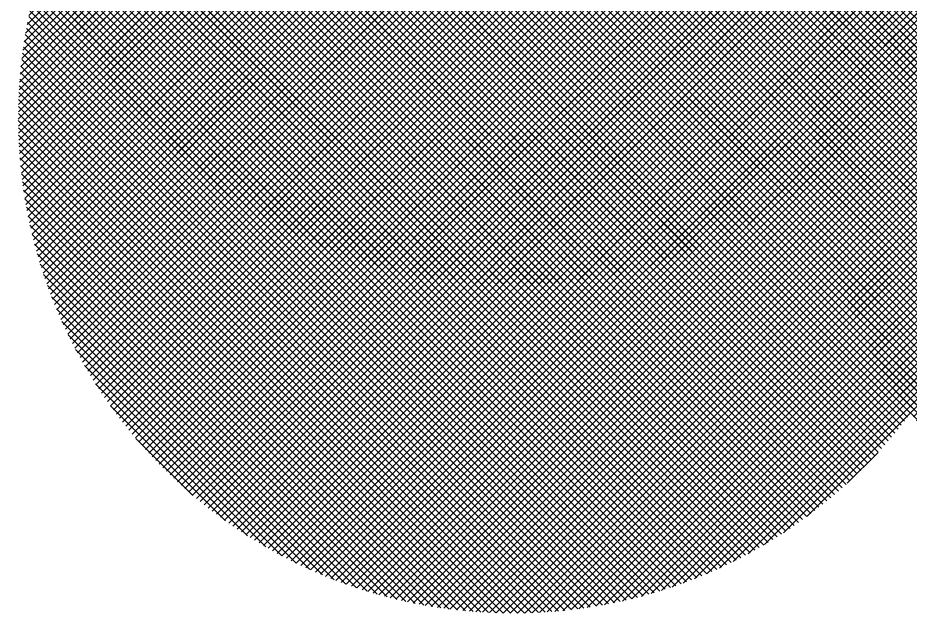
# Model space of a CAD drawing. Header units: millimetres. Extents: x -1229 to 0, y -242 to 851.
# Drawn here: x -1228.8 to -875.5, y -241.9 to -6.3 of the extents above; entities that cross this region are included whole.
import ezdxf

# ---------------------------------------------------------------- set-up
doc = ezdxf.new("R2010")
doc.units = ezdxf.units.MM
doc.layers.add('S05_EPDM_Contorno', color=31, linetype='Continuous', lineweight=50)
doc.layers.add('S06_EPDM_Tratteggio', color=43, linetype='Continuous', lineweight=25)

# ---------------------------------------------------------------- blocks, each defined once
blk = doc.blocks.new('278158_s')
at = {"layer": 'S06_EPDM_Tratteggio'}
h = blk.add_hatch(dxfattribs=at)
h.set_pattern_fill('NETZ', color=256, scale=2, angle=45)
h.set_pattern_definition([(45, (0, 0), (-1.414214, 1.414214), []), (135, (0, 0), (-1.414214, -1.414214), [])])
h.paths.add_polyline_path([(0.56, -0.59, -1.26302), (-0.76, -0.45), (-18, -0.45), (-18, 6.3), (-18.2, 6.3), (-18.2, 0.05, 0.414214), (-17.7, -0.45, 40.945676), (1.43, -0.25, -0.390637), (-9.16, 3.19), (-10.47, 15.7), (-18, 15.7), (-18, 15.61), (-16.26, 17.78, 0.781286), (-17.2, 21.55, 0.035167), (-10.14, 19.22, -0.318587), (-10.34, 19.51), (-10.82, 18.95), (-10.65, 17.34, -0.024419), (-8.22, 17.08, -0.547473), (-5.92, 18.49), (-6.68, 18.86, -5.501151), (0.42, -0.22, -1.042319)])
h.paths.add_polyline_path([(-11.9, 10.1, 4.737525), (-12.94, 14.72, 3.441702), (-16.2, 13.63, 4.106334), (-15.7, 9.55, 3.842748)], flags=17)
h.paths.add_polyline_path([(-15.7, 7.55), (-11.5, 2.05, -1), (-11.5, 1.05), (-15.7, 6.55, -1)], flags=17)

msp = doc.modelspace()

# ---------------------------------------------------------------- block references
at = {"layer": 'S05_EPDM_Contorno'}
for p in [(-1026.81, 280.12), (-1026.61, 150.14)]:
    msp.add_blockref('278158_s', p, dxfattribs=at)
at = {"layer": 'S05_EPDM_Contorno', "xscale": -1}
for p in [(-724.21, 280.12), (-724.01, 150.14)]:
    msp.add_blockref('278158_s', p, dxfattribs=at)

doc.saveas('drawing.dxf')
